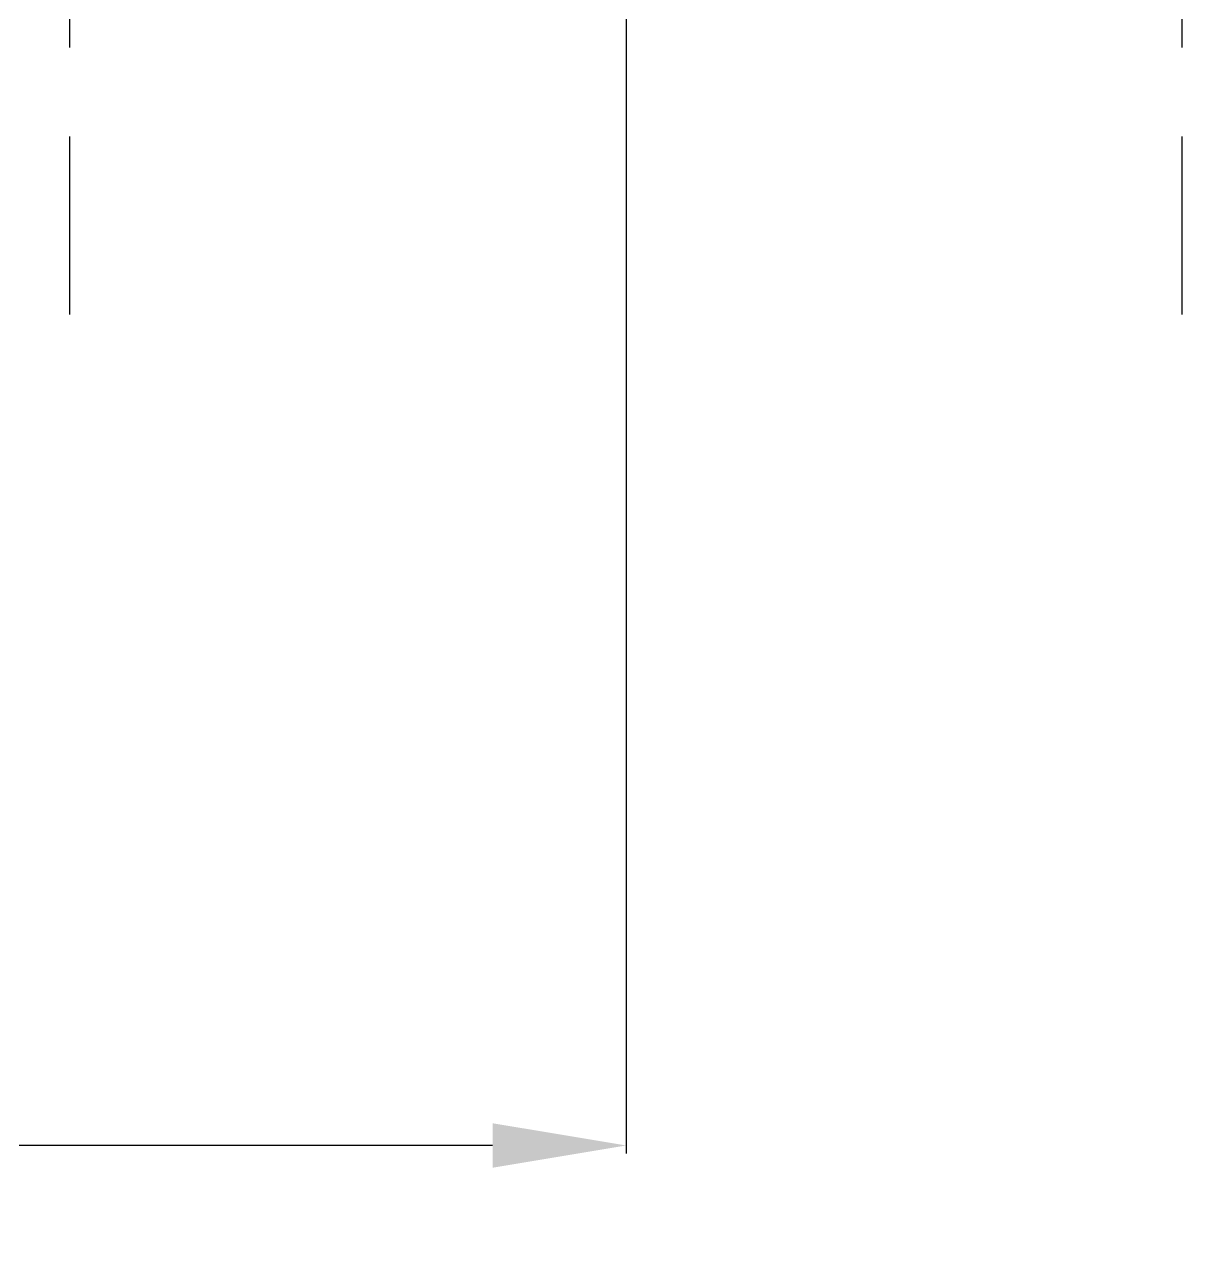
# Model space of a CAD drawing. Header units: millimetres. Extents: x 372 to 874, y 279 to 514.
# Drawn here: x 502.15 to 528.17, y 381.88 to 409.7 of the extents above; entities that cross this region are included whole.
import ezdxf

# ---------------------------------------------------------------- set-up
doc = ezdxf.new("R2010")
doc.units = ezdxf.units.MM
doc.header["$MEASUREMENT"] = 0
doc.linetypes.add('DASHED', pattern=[0.75, 0.5, -0.25])
doc.styles.get("Standard").update_dxf_attribs({"font": 'arial.ttf', "height": 4})
doc.dimstyles.get("Standard").update_dxf_attribs({"dimtxt": 0.18, "dimasz": 3, "dimexe": 0.18, "dimexo": 0.0625, "dimgap": 0.09, "dimtad": 0, "dimtih": 1, "dimtoh": 1, "dimdec": 1, "dimzin": 0, "dimdsep": 46, "dimtxsty": 'Standard', "dimcen": 0.09, "dimadec": 0, "dimazin": 0, "dimtfac": 1, "dimtdec": 1, "dimtofl": 0, "dimtmove": 0, "dimatfit": 3, "dimfxl": 1, "dimtolj": 1, "dimtzin": 0, "dimarcsym": 0})

# ---------------------------------------------------------------- blocks, each defined once
blk = doc.blocks.new('*D7')
at = {"color": 0, "lineweight": -2, "transparency": 16777216}
for p, q in [((415.666, 410.434), (415.666, 384.325)), ((515.666, 410.434), (515.666, 384.325)), ((418.666, 384.505), (459.022, 384.505)), ((512.666, 384.505), (472.31, 384.505))]:
    blk.add_line(p, q, dxfattribs=at)
at = {"color": 0, "transparency": 16777216}
for points in [[(418.666, 385.005), (418.666, 384.005), (415.666, 384.505)], [(512.666, 385.005), (512.666, 384.005), (515.666, 384.505)]]:
    blk.add_solid(points, dxfattribs=at)
at = {"layer": 'Defpoints', "color": 0, "transparency": 16777216}
for p in [(415.666, 410.496), (515.666, 410.496), (515.666, 384.505)]:
    blk.add_point(p, dxfattribs=at)
at = {"color": 0, "transparency": 16777216, "insert": (465.666, 384.505), "char_height": 4, "attachment_point": 5}
blk.add_mtext('\\A1;100.0', dxfattribs=at)

msp = doc.modelspace()

# ---------------------------------------------------------------- linework, layer by layer
at = {"linetype": 'DASHED', "ltscale": 8}
for p, q in [((503.166, 403.191), (503.166, 451.969)), ((528.166, 403.191), (528.166, 450.069))]:
    msp.add_line(p, q, dxfattribs=at)

# ---------------------------------------------------------------- dimensions: what is measured, and where the dimension line sits
dim = msp.add_linear_dim(base=(515.666, 384.505), p1=(415.666, 410.496), p2=(515.666, 410.496), dimstyle='Standard')
dim.commit()
dim.dimension.update_dxf_attribs({"geometry": '*D7', "text_midpoint": (465.666, 384.505)})

doc.saveas('drawing.dxf')
